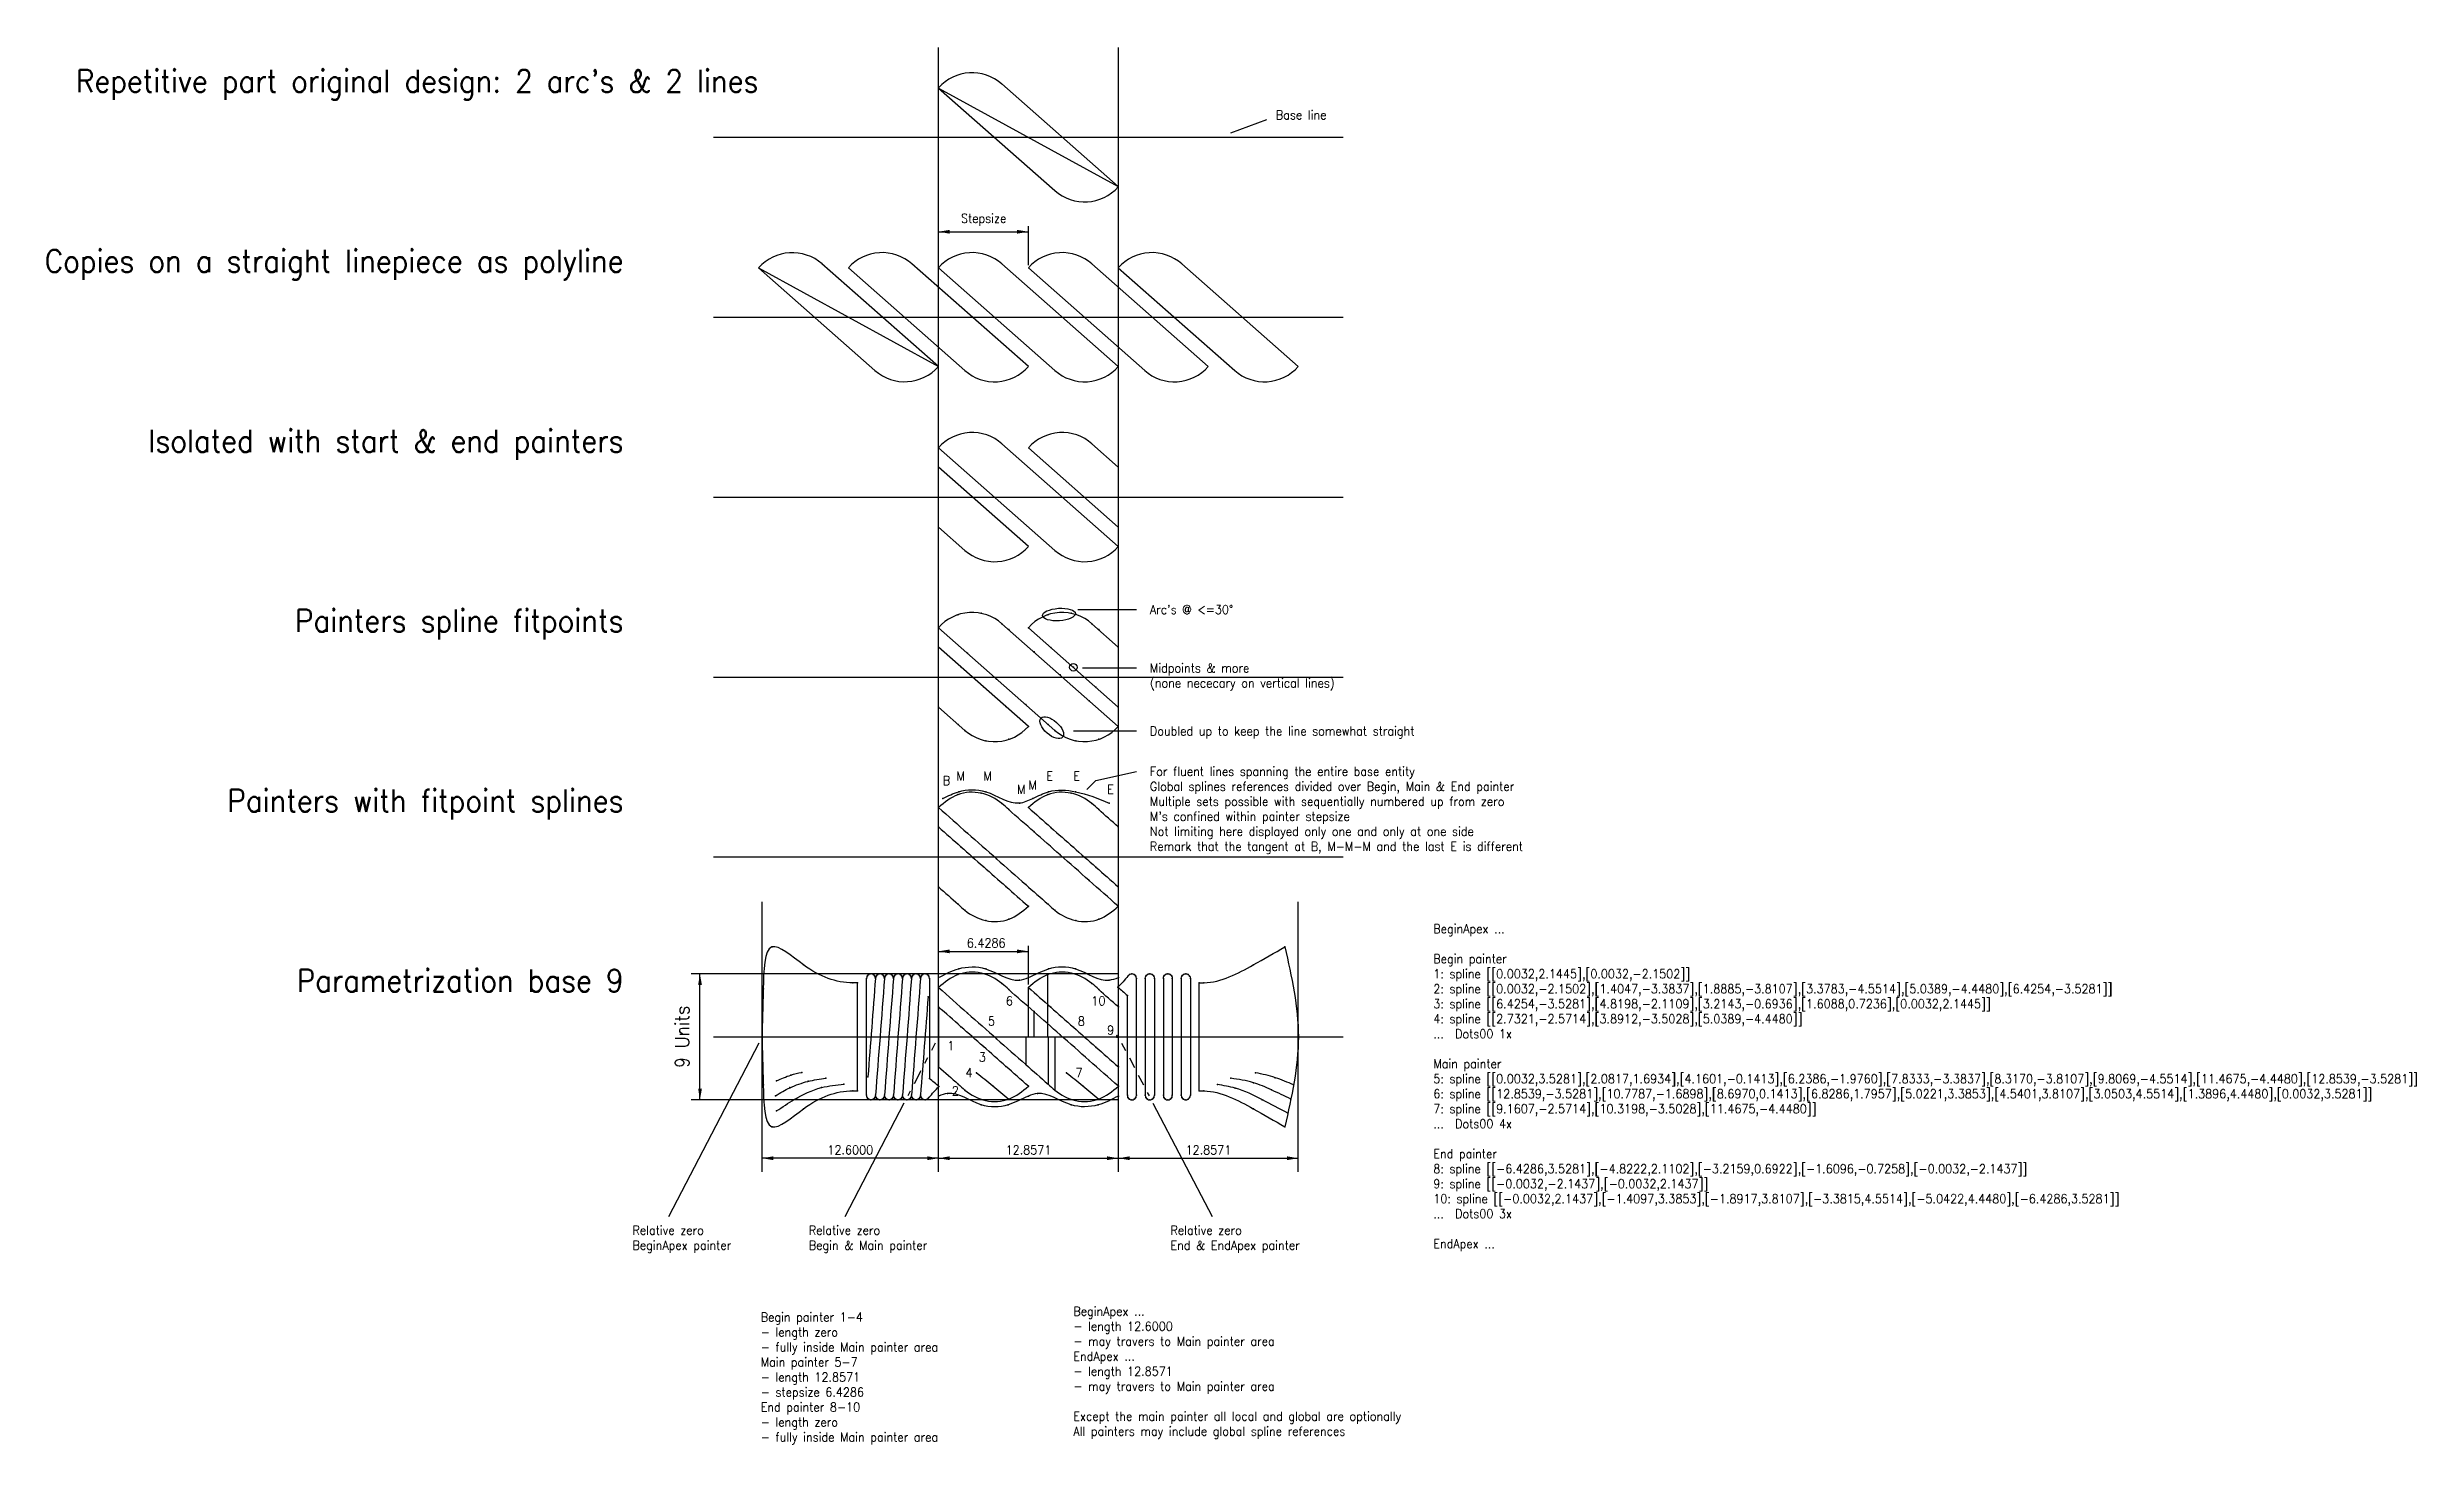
# Model space of a CAD drawing. Header units: millimetres. Extents: x -64 to 106, y -29 to 71.
import ezdxf

# ---------------------------------------------------------------- set-up
doc = ezdxf.new("R2010")
doc.units = ezdxf.units.MM
for name, color, linetype, true_color in [('Painters', 18, 'Continuous', 0x000000), ('Painters ... Points', 3, 'Continuous', 0x00ff00), ('Painters ... Splines', 2, 'Continuous', 0xffff00), ('Reference frame', 5, 'Continuous', 0x0000ff), ('Relative zero', 6, 'Continuous', 0xff00ff), ('Remarks', 3, 'Continuous', 0x00ff00), ('Vectors', 4, 'Continuous', 0x00ffff)]:
    doc.layers.add(name, color=color, linetype=linetype, true_color=true_color)
doc.styles.add('textstyle11', font='Standard')
doc.styles.add('textstyle12', font='Standard')
doc.styles.add('textstyle13', font='Standard')
doc.styles.add('textstyle14', font='Standard')
doc.styles.add('textstyle15', font='Standard')
doc.styles.add('textstyle16', font='Standard')
doc.styles.add('textstyle17', font='Standard')
doc.styles.add('textstyle18', font='Standard')
doc.styles.add('textstyle19', font='Standard')
doc.styles.add('textstyle20', font='Standard')
doc.styles.add('textstyle21', font='Standard')
doc.styles.add('textstyle22', font='Standard')
doc.styles.add('textstyle23', font='Standard')
doc.styles.add('textstyle24', font='Standard')
doc.styles.add('textstyle25', font='Standard')
doc.styles.add('textstyle26', font='Standard')
doc.styles.add('textstyle27', font='Standard')
doc.styles.add('textstyle28', font='Standard')
doc.styles.add('textstyle29', font='Standard')
doc.styles.add('textstyle30', font='Standard')
doc.styles.add('textstyle31', font='Standard')
doc.styles.add('textstyle32', font='Standard')
doc.styles.add('textstyle33', font='Standard')
doc.styles.add('textstyle34', font='Standard')
doc.styles.add('textstyle35', font='Standard')
doc.styles.add('textstyle36', font='Standard')
doc.styles.add('textstyle37', font='Standard')
doc.styles.add('textstyle38', font='Standard')
doc.styles.add('textstyle39', font='Standard')
doc.styles.add('textstyle40', font='Standard')
doc.styles.add('textstyle41', font='Standard')
doc.styles.add('textstyle42', font='Standard')
doc.styles.add('textstyle43', font='Standard')
doc.styles.add('textstyle44', font='Standard')
doc.styles.add('textstyle45', font='Standard')
doc.styles.add('textstyle46', font='Standard')
doc.styles.add('textstyle47', font='Standard')
doc.styles.add('textstyle48', font='Standard')
doc.styles.add('textstyle49', font='Standard')
doc.styles.add('textstyle50', font='Standard')
doc.styles.add('textstyle51', font='Standard')

msp = doc.modelspace()

# ---------------------------------------------------------------- linework, layer by layer
at = {"layer": 'Painters'}
for p, q in [((0, 67.81), (8.32, 60.48)), ((12.85, 60.76), (4.54, 68.1)), ((-12.85, 54.96), (-4.54, 47.62)), ((0, 47.9), (-8.32, 55.24))]:
    msp.add_line(p, q, dxfattribs=at)
at = {"layer": 'Painters', "color": 30, "true_color": 0xff7f00, "flags": 128}
for points in [[(-6.43, 54.96), (1.89, 47.62, 0.414214), (6.43, 47.9), (-1.89, 55.24, 0.414214), (-6.43, 54.96)], [(0, 54.96), (8.32, 47.62, 0.414214), (12.85, 47.9), (4.54, 55.24, 0.414214), (0, 54.96)], [(6.43, 54.96), (14.74, 47.62, 0.414214), (19.28, 47.9), (10.97, 55.24, 0.414214), (6.43, 54.96)], [(12.85, 54.96), (21.17, 47.62, 0.414214), (25.7, 47.9), (17.39, 55.24, 0.414214), (12.85, 54.96)], [(0, 42.1), (8.32, 34.76, 0.414214), (12.85, 35.04), (4.54, 42.38, 0.414214), (0, 42.1)], [(12.85, 40.72), (10.97, 42.38, 0.414214), (6.43, 42.1), (12.85, 36.43)], [(0, 36.42), (1.89, 34.76, 0.414214), (6.43, 35.04), (0, 40.71)], [(0, 29.24), (8.32, 21.9, 0.414214), (12.85, 22.19), (4.54, 29.52, 0.414214), (0, 29.24)], [(12.85, 27.86), (10.97, 29.52, 0.414214), (6.43, 29.24), (12.85, 23.57)], [(0, 23.57), (1.89, 21.9, 0.414214), (6.43, 22.19), (0, 27.86)]]:
    msp.add_lwpolyline(points, format="xyb", dxfattribs=at)
at = {"layer": 'Painters'}
for centre, start, end in [((2.41, 65.69), 48.5643, 138.5643), ((10.44, 62.88), 228.5643, 318.5643), ((-10.44, 52.83), 48.5643, 138.5643), ((-2.41, 50.03), 228.5643, 318.5643)]:
    msp.add_arc(centre, 3.21, start, end, dxfattribs=at)
at = {"layer": 'Painters ... Points'}
for p in [(0, 29.24), (1.39, 30.16), (3.05, 30.27), (4.54, 29.52), (5.02, 29.1), (6.43, 29.24), (7.81, 30.16), (9.48, 30.27), (10.97, 29.52), (11.45, 29.1), (0, 27.86), (2.08, 27.41), (6.83, 27.51), (8.03, 27.82), (12.85, 27.86), (1.61, 26.44), (4.16, 25.57), (8.7, 25.86), (9.64, 26.41), (3.21, 25.02), (6.24, 23.74), (10.78, 24.02), (11.25, 24.99), (0, 23.57), (1.41, 22.33), (4.82, 23.6), (6.43, 22.19), (7.83, 22.33), (12.85, 23.57), (12.85, 22.19), (1.89, 21.9), (3.38, 21.16), (5.04, 21.27), (8.32, 21.9), (9.81, 21.16), (11.47, 21.27), (0.32, 17.04), (1.39, 17.31), (1.45, 17.52), (3.05, 17.41), (3.38, 17.52), (6.75, 17.04), (7.81, 17.31), (7.87, 17.52), (9.48, 17.41), (9.8, 17.52), (0, 16.39), (4.54, 16.67), (5.02, 16.24), (5.79, 16.71), (6.43, 16.39), (10.97, 16.67), (11.45, 16.24), (12.21, 16.71), (0, 15), (1.61, 13.58), (2.08, 14.55), (6.83, 14.65), (8.03, 14.97), (9.64, 13.55), (12.85, 15), (3.21, 12.16), (4.16, 12.72), (8.7, 13), (11.25, 12.13), (0, 10.71), (4.82, 10.75), (6.24, 10.88), (10.78, 11.17), (12.85, 10.71), (1.41, 9.47), (1.89, 9.05), (6.43, 9.33), (7.83, 9.47), (8.32, 9.05), (12.85, 9.33), (3.38, 8.31), (5.04, 8.41), (9.81, 8.31), (11.47, 8.41), (-11.89, 6.43), (-9.64, 5.14), (22.5, 5.14), (24.75, 6.43), (-12.51, 3.44), (-6.11, 3.86), (-5.79, 3.86), (-5.14, 4.18), (-5.1, 4.34), (-4.98, 4.46), (-4.82, 4.5), (-4.66, 4.46), (-4.54, 4.34), (-4.5, 4.18), (-4.45, 4.34), (-4.34, 4.46), (-4.18, 4.5), (-4.01, 4.46), (-3.9, 4.34), (-3.85, 4.18), (-3.81, 4.34), (-3.69, 4.46), (-3.53, 4.5), (-3.37, 4.46), (-3.25, 4.34), (-3.21, 4.18), (-3.17, 4.34), (-3.05, 4.46), (-2.89, 4.5), (-2.73, 4.46), (-2.61, 4.34), (-2.57, 4.18), (-2.53, 4.34), (-2.41, 4.46), (-2.25, 4.5), (-2.09, 4.46), (-1.97, 4.34), (-1.93, 4.18), (-1.88, 4.34), (-1.76, 4.46), (-1.6, 4.5), (-1.44, 4.46), (-1.33, 4.34), (-1.28, 4.18), (-1.24, 4.34), (-1.12, 4.46), (-0.96, 4.5), (-0.8, 4.46), (-0.68, 4.34), (-0.64, 4.18), (0, 4.23), (0, 3.53), (1.39, 4.45), (1.45, 4.86), (3.05, 4.55), (3.38, 4.86), (4.54, 3.81), (5.79, 4.06), (6.43, 4.23), (6.43, 3.53), (7.81, 4.45), (7.87, 4.86), (9.48, 4.55), (9.8, 4.86), (10.97, 3.81), (12.21, 4.06), (12.82, 3.56), (12.86, 4.23), (13.54, 4.34), (13.66, 4.46), (13.82, 4.5), (13.98, 4.46), (14.1, 4.34), (14.14, 4.18), (14.78, 4.18), (14.83, 4.34), (14.94, 4.46), (15.1, 4.5), (15.26, 4.46), (15.38, 4.34), (15.43, 4.18), (16.07, 4.18), (16.11, 4.34), (16.23, 4.46), (16.39, 4.5), (16.55, 4.46), (16.67, 4.34), (16.71, 4.18), (17.35, 4.18), (17.4, 4.34), (17.51, 4.46), (17.68, 4.5), (17.84, 4.46), (17.95, 4.34), (18, 4.18), (18.64, 3.86), (18.96, 3.86), (-0.74, 2.86), (0, 2.14), (2.08, 1.69), (5.02, 3.39), (6.83, 1.8), (8.03, 2.11), (11.45, 3.39), (12.86, 2.14), (13.5, 2.96), (-12.6, 0), (1.61, 0.72), (8.7, 0.14), (9.64, 0.69), (25.71, 0), (3.21, -0.69), (4.16, -0.14), (10.78, -1.69), (11.25, -0.73), (-11.57, -3.15), (-10.54, -2.73), (-9.77, -2.54), (-9.32, -3.18), (-8.04, -2.96), (-6.75, -3.38), (-5.04, -2.86), (-0.64, -2.97), (0, -2.14), (1.4, -3.38), (2.73, -2.57), (4.82, -2.11), (6.24, -1.98), (7.83, -3.38), (9.16, -2.57), (12.86, -2.15), (20.89, -2.96), (22.5, -3.28), (22.66, -2.57), (24.07, -2.93), (-12.51, -3.44), (-11.64, -4.21), (-10.61, -3.63), (-10.29, -4.47), (-8.36, -3.63), (-6.11, -3.86), (-5.79, -3.86), (-5.14, -4.18), (-5.1, -4.34), (-4.98, -4.46), (-4.82, -4.5), (-4.66, -4.46), (-4.54, -4.34), (-4.5, -4.18), (-4.45, -4.34), (-4.34, -4.46), (-4.18, -4.5), (-4.01, -4.46), (-3.9, -4.34), (-3.85, -4.18), (-3.81, -4.34), (-3.69, -4.46), (-3.53, -4.5), (-3.37, -4.46), (-3.25, -4.34), (-3.21, -4.18), (-3.17, -4.34), (-3.05, -4.46), (-2.89, -4.5), (-2.73, -4.46), (-2.61, -4.34), (-2.57, -4.18), (-2.53, -4.34), (-2.41, -4.46), (-2.25, -4.5), (-2.09, -4.46), (-1.97, -4.34), (-1.93, -4.18), (-1.88, -4.34), (-1.76, -4.46), (-1.6, -4.5), (-1.44, -4.46), (-1.33, -4.34), (-1.28, -4.18), (-1.24, -4.34), (-1.12, -4.46), (-0.96, -4.5), (-0.8, -4.46), (-0.68, -4.34), (0, -4.23), (0.03, -3.56), (0.64, -4.06), (1.89, -3.81), (3.05, -4.86), (3.38, -4.55), (3.89, -3.5), (4.98, -4.86), (5.04, -4.45), (6.43, -3.53), (6.43, -4.23), (7.07, -4.06), (8.32, -3.81), (9.48, -4.86), (9.81, -4.55), (10.32, -3.5), (11.41, -4.86), (11.47, -4.45), (12.86, -3.53), (12.86, -4.23), (13.5, -4.18), (13.54, -4.34), (13.66, -4.46), (13.82, -4.5), (13.98, -4.46), (14.1, -4.34), (14.14, -4.18), (14.78, -4.18), (14.83, -4.34), (14.94, -4.46), (15.1, -4.5), (15.26, -4.46), (15.38, -4.34), (15.43, -4.18), (16.07, -4.18), (16.11, -4.34), (16.23, -4.46), (16.39, -4.5), (16.55, -4.46), (16.67, -4.34), (16.71, -4.18), (17.35, -4.18), (17.4, -4.34), (17.51, -4.46), (17.68, -4.5), (17.84, -4.46), (17.95, -4.34), (18, -4.18), (18.64, -3.86), (18.96, -3.86), (19.93, -3.41), (21.21, -3.66), (23.14, -4.5), (23.79, -3.79), (25.18, -4.45), (25.37, -3.44), (-11.89, -6.43), (-11.57, -5.3), (-9.64, -5.14), (22.5, -5.14), (24.75, -6.43), (24.97, -5.45)]:
    msp.add_point(p, dxfattribs=at)
at = {"layer": 'Painters ... Splines'}
for points, knots in [([(12.85, 9.33), (12.16, 9.94), (10.78, 11.17), (8.76, 12.93), (6.86, 14.64), (5.45, 15.84), (4.3, 16.91), (3.09, 17.56), (1.31, 17.47), (0.44, 16.75), (0, 16.39)], [0, 0, 0, 0, 2.772393, 5.544778, 8.040413, 10.446697, 11.089554, 12.753391, 14.417228, 16.081064, 16.081064, 16.081064, 16.081064]), ([(0.32, 17.04), (0.69, 17.22), (1.63, 17.69), (3.63, 17.73), (5.29, 16.39), (6.83, 17.06), (8.05, 17.71), (10.05, 17.59), (11.43, 17.03), (12.21, 16.71)], [0, 0, 0, 0, 1.223964, 3.152535, 5.693651, 6.710097, 7.934061, 9.862632, 12.403748, 12.403748, 12.403748, 12.403748]), ([(12.85, 15), (12.38, 15.41), (11.75, 15.96), (10.73, 16.91), (9.52, 17.56), (7.74, 17.47), (6.86, 16.75), (6.43, 16.39)], [0, 0, 0, 0, 1.876104, 2.518961, 4.182798, 5.846635, 7.510472, 7.510472, 7.510472, 7.510472]), ([(0, 16.39), (0.7, 15.77), (2.08, 14.55), (4.16, 12.72), (6.07, 11.02), (7.47, 9.81), (8.55, 8.8), (9.76, 8.16), (11.55, 8.24), (12.42, 8.97), (12.85, 9.33)], [0, 0, 0, 0, 2.772385, 5.54477, 8.317155, 10.444276, 11.08954, 12.753377, 14.417213, 16.08105, 16.08105, 16.08105, 16.08105]), ([(0, 10.71), (0.47, 10.3), (1.11, 9.75), (2.13, 8.8), (3.33, 8.16), (5.12, 8.24), (5.99, 8.97), (6.43, 9.33)], [0, 0, 0, 0, 1.871817, 2.514674, 4.178511, 5.842347, 7.506184, 7.506184, 7.506184, 7.506184]), ([(-5.79, 3.86), (-5.89, 3.86), (-7.26, 3.84), (-9.16, 4.53), (-12.47, 7.57), (-12.5, 2.93), (-12.65, 0), (-12.5, -2.93), (-12.47, -7.57), (-9.16, -4.53), (-7.26, -3.84), (-5.89, -3.86), (-5.79, -3.86)], [0, 0, 0, 0, 0.321429, 4.083654, 6.675094, 9.726331, 13.168729, 16.611127, 19.662364, 22.253804, 26.016029, 26.337458, 26.337458, 26.337458, 26.337458]), ([(18.64, 3.86), (18.75, 3.86), (20.11, 3.84), (22.19, 4.95), (24.01, 6), (24.75, 6.43)], [0, 0, 0, 0, 0.321429, 4.083654, 6.675094, 6.675094, 6.675094, 6.675094]), ([(12.86, -3.53), (12.17, -2.92), (10.78, -1.69), (8.76, 0.08), (6.86, 1.78), (5.45, 2.98), (4.3, 4.05), (3.09, 4.7), (1.31, 4.61), (0.44, 3.89), (0, 3.53)], [0, 0, 0, 0, 2.776681, 5.549066, 8.044697, 10.450985, 11.093842, 12.757678, 14.421515, 16.086467, 16.086467, 16.086467, 16.086467]), ([(0, 3.53), (0.69, 2.92), (2.08, 1.69), (4.16, -0.14), (6.07, -1.84), (7.47, -3.05), (8.55, -4.05), (9.76, -4.7), (11.55, -4.61), (12.42, -3.89), (12.86, -3.53)], [0, 0, 0, 0, 2.776672, 5.549057, 8.321442, 10.448564, 11.093827, 12.757664, 14.421501, 16.086452, 16.086452, 16.086452, 16.086452]), ([(12.86, 2.14), (12.38, 2.55), (11.75, 3.1), (10.73, 4.05), (9.52, 4.7), (7.74, 4.61), (6.86, 3.89), (6.43, 3.53)], [0, 0, 0, 0, 1.880392, 2.523249, 4.187086, 5.850923, 7.513192, 7.513192, 7.513192, 7.513192]), ([(6.43, 3.53), (6.96, 3.06), (8.03, 2.11), (9.64, 0.69), (11.25, -0.73), (12.32, -1.67), (12.86, -2.15)], [0, 0, 0, 0, 2.142645, 4.285289, 6.427934, 8.574866, 8.574866, 8.574866, 8.574866]), ([(14.14, 4.18), (14.13, 4.23), (14.11, 4.35), (13.99, 4.47), (13.82, 4.51), (13.65, 4.47), (13.35, 4.1), (13.07, 3.81), (12.82, 3.56)], [0, 0, 0, 0, 0.166386, 0.33277, 0.499153, 0.665537, 0.831921, 1.896335, 1.896335, 1.896335, 1.896335]), ([(6.43, -3.53), (5.89, -3.06), (4.82, -2.11), (3.21, -0.69), (1.61, 0.72), (0.54, 1.67), (0, 2.14)], [0, 0, 0, 0, 2.14586, 4.287433, 6.429006, 8.574866, 8.574866, 8.574866, 8.574866]), ([(12.78, 0.05), (12.78, 0.05), (12.78, 0.06), (12.78, 0.08), (12.77, 0.09), (12.74, 0.09), (12.73, 0.08), (12.73, 0.06), (12.73, 0.05), (12.73, 0.05)], [0, 0, 0, 0, 0.0075, 0.0303104, 0.0444525, 0.0694525, 0.0835946, 0.106405, 0.113905, 0.113905, 0.113905, 0.113905]), ([(-11.64, -4.21), (-11.3, -4.01), (-10.57, -3.57), (-9.35, -3.15), (-8.47, -3.02), (-8.04, -2.96)], [0, 0, 0, 0, 1.180129, 2.542319, 3.847572, 3.847572, 3.847572, 3.847572]), ([(-11.57, -3.15), (-11.23, -3), (-10.65, -2.73), (-10.03, -2.6), (-9.77, -2.54)], [0, 0, 0, 0, 1.110209, 1.905379, 1.905379, 1.905379, 1.905379]), ([(-11.57, -5.3), (-11.15, -5.02), (-10.15, -4.33), (-8.53, -3.57), (-7.29, -3.44), (-6.75, -3.38)], [0, 0, 0, 0, 1.533453, 3.635311, 5.262896, 5.262896, 5.262896, 5.262896]), ([(0, -2.14), (0.47, -2.55), (1.11, -3.1), (2.13, -4.05), (3.33, -4.7), (5.12, -4.61), (5.99, -3.89), (6.43, -3.53)], [0, 0, 0, 0, 1.873698, 2.518961, 4.182798, 5.846635, 7.511586, 7.511586, 7.511586, 7.511586]), ([(2.73, -2.57), (3.12, -2.88), (3.89, -3.5), (4.66, -4.13), (5.04, -4.45)], [0, 0, 0, 0, 1.486854, 2.973743, 2.973743, 2.973743, 2.973743]), ([(9.16, -2.57), (9.55, -2.88), (10.32, -3.5), (11.09, -4.13), (11.47, -4.45)], [0, 0, 0, 0, 1.486854, 2.973743, 2.973743, 2.973743, 2.973743]), ([(25.18, -4.45), (24.72, -4.23), (23.84, -3.81), (22.44, -3.19), (21.44, -3.04), (20.89, -2.96)], [0, 0, 0, 0, 1.541398, 2.926154, 4.565125, 4.565125, 4.565125, 4.565125]), ([(25.37, -3.44), (24.94, -3.25), (24.07, -2.87), (23.14, -2.67), (22.66, -2.57)], [0, 0, 0, 0, 1.395697, 2.853509, 2.853509, 2.853509, 2.853509]), ([(-1.28, -4.18), (-1.27, -4.23), (-1.26, -4.35), (-1.13, -4.47), (-0.96, -4.51), (-0.79, -4.47), (-0.49, -4.1), (-0.21, -3.81), (0.03, -3.56)], [0, 0, 0, 0, 0.166386, 0.33277, 0.499153, 0.665537, 0.831921, 1.889949, 1.889949, 1.889949, 1.889949]), ([(18.64, -3.86), (18.75, -3.86), (20.11, -3.84), (22.19, -4.95), (24.01, -6), (24.75, -6.43)], [0, 0, 0, 0, 0.321429, 4.083654, 6.675094, 6.675094, 6.675094, 6.675094]), ([(24.97, -5.45), (24.36, -5.14), (23.14, -4.49), (21.49, -3.66), (20.36, -3.48), (19.93, -3.41)], [0, 0, 0, 0, 2.058618, 4.160475, 5.471652, 5.471652, 5.471652, 5.471652])]:
    msp.add_open_spline(points, degree=3, knots=knots, dxfattribs=at)
for points in [[(6.43, 16.39), (6.96, 15.91), (8.03, 14.97), (9.64, 13.55), (11.25, 12.13), (12.32, 11.19), (12.85, 10.71)], [(0, 15), (0.54, 14.53), (1.61, 13.58), (3.21, 12.16), (4.82, 10.75), (5.89, 9.8), (6.43, 9.33)], [(24.75, 6.43), (25.23, 4.29), (26.2, 0), (25.23, -4.29), (24.75, -6.43)], [(-5.79, -3.86), (-5.79, -1.29), (-5.79, 1.29), (-5.79, 3.86)], [(-4.5, 4.18), (-4.51, 4.23), (-4.52, 4.35), (-4.65, 4.47), (-4.82, 4.52), (-4.99, 4.47), (-5.11, 4.35), (-5.13, 4.23), (-5.14, 4.18)], [(-5.14, -4.18), (-5.14, -1.39), (-5.14, 1.39), (-5.14, 4.18)], [(-4.5, 4.18), (-4.68, 1.83), (-4.86, -0.51), (-5.04, -2.86)], [(-3.85, 4.18), (-3.86, 4.23), (-3.88, 4.35), (-4.01, 4.47), (-4.18, 4.52), (-4.34, 4.47), (-4.47, 4.35), (-4.49, 4.23), (-4.5, 4.18)], [(-3.85, 4.18), (-4.07, 1.39), (-4.28, -1.39), (-4.5, -4.18)], [(-3.21, 4.18), (-3.22, 4.23), (-3.24, 4.35), (-3.37, 4.47), (-3.53, 4.52), (-3.7, 4.47), (-3.83, 4.35), (-3.85, 4.23), (-3.85, 4.18)], [(-3.21, 4.18), (-3.43, 1.39), (-3.64, -1.39), (-3.85, -4.18)], [(-2.57, 4.18), (-2.58, 4.23), (-2.59, 4.35), (-2.72, 4.47), (-2.89, 4.52), (-3.06, 4.47), (-3.19, 4.35), (-3.2, 4.23), (-3.21, 4.18)], [(-2.57, 4.18), (-2.78, 1.39), (-3, -1.39), (-3.21, -4.18)], [(-1.93, 4.18), (-1.93, 4.23), (-1.95, 4.35), (-2.08, 4.47), (-2.25, 4.52), (-2.41, 4.47), (-2.54, 4.35), (-2.56, 4.23), (-2.57, 4.18)], [(-1.93, 4.18), (-2.14, 1.39), (-2.35, -1.39), (-2.57, -4.18)], [(-1.28, 4.18), (-1.29, 4.23), (-1.31, 4.35), (-1.44, 4.47), (-1.6, 4.52), (-1.77, 4.47), (-1.9, 4.35), (-1.92, 4.23), (-1.93, 4.18)], [(-1.28, 4.18), (-1.5, 1.39), (-1.71, -1.39), (-1.93, -4.18)], [(-0.64, 4.18), (-0.65, 4.23), (-0.67, 4.35), (-0.79, 4.47), (-0.96, 4.52), (-1.13, 4.47), (-1.26, 4.35), (-1.27, 4.23), (-1.28, 4.18)], [(-0.64, 4.18), (-0.64, 1.8), (-0.64, -0.58), (-0.64, -2.97)], [(12.82, 3.56), (13.05, 3.36), (13.27, 3.16), (13.5, 2.96)], [(14.14, -4.18), (14.14, -1.39), (14.14, 1.39), (14.14, 4.18)], [(14.78, 4.18), (14.79, 4.23), (14.81, 4.35), (14.94, 4.47), (15.1, 4.52), (15.27, 4.47), (15.4, 4.35), (15.42, 4.23), (15.43, 4.18)], [(14.78, 4.18), (14.78, 1.39), (14.78, -1.39), (14.78, -4.18)], [(15.43, 4.18), (15.43, 1.39), (15.43, -1.39), (15.43, -4.18)], [(16.07, 4.18), (16.08, 4.23), (16.09, 4.35), (16.22, 4.47), (16.39, 4.52), (16.56, 4.47), (16.69, 4.35), (16.7, 4.23), (16.71, 4.18)], [(16.07, 4.18), (16.07, 1.39), (16.07, -1.39), (16.07, -4.18)], [(16.71, 4.18), (16.71, 1.39), (16.71, -1.39), (16.71, -4.18)], [(17.35, 4.18), (17.36, 4.23), (17.38, 4.35), (17.51, 4.47), (17.68, 4.52), (17.84, 4.47), (17.97, 4.35), (17.99, 4.23), (18, 4.18)], [(17.35, 4.18), (17.35, 1.39), (17.35, -1.39), (17.35, -4.18)], [(18, 4.18), (18, 1.39), (18, -1.39), (18, -4.18)], [(18.64, -3.86), (18.64, -1.29), (18.64, 1.29), (18.64, 3.86)], [(-0.74, 2.86), (-0.92, 0.51), (-1.1, -1.83), (-1.28, -4.18)], [(0, 2.14), (0, 0.71), (0, -0.71), (0, -2.14)], [(12.86, -2.15), (12.86, -0.72), (12.86, 0.71), (12.86, 2.14)], [(13.5, -4.18), (13.5, -1.8), (13.5, 0.58), (13.5, 2.96)], [(12.78, 0.05), (12.76, 0.04), (12.75, 0.04), (12.73, 0.03)], [(12.73, 0.03), (12.75, 0.02), (12.76, 0.01), (12.78, 0.01)], [(12.78, 0.01), (12.78, -0.02), (12.78, -0.04), (12.78, -0.07)], [(12.77, -0.02), (12.76, -0.02), (12.74, -0.02), (12.73, -0.02)], [(12.77, -0.04), (12.76, -0.04), (12.74, -0.04), (12.73, -0.04)], [(12.75, -0.02), (12.75, -0.03), (12.75, -0.04), (12.75, -0.04)], [(12.78, -0.07), (12.78, -0.07), (12.77, -0.07), (12.77, -0.07)], [(0.03, -3.56), (-0.19, -3.36), (-0.42, -3.16), (-0.64, -2.97)], [(-4.5, -4.18), (-4.51, -4.23), (-4.52, -4.35), (-4.65, -4.47), (-4.82, -4.52), (-4.99, -4.47), (-5.11, -4.35), (-5.13, -4.23), (-5.14, -4.18)], [(-3.85, -4.18), (-3.86, -4.23), (-3.88, -4.35), (-4.01, -4.47), (-4.18, -4.52), (-4.34, -4.47), (-4.47, -4.35), (-4.49, -4.23), (-4.5, -4.18)], [(-3.21, -4.18), (-3.22, -4.23), (-3.24, -4.35), (-3.37, -4.47), (-3.53, -4.52), (-3.7, -4.47), (-3.83, -4.35), (-3.85, -4.23), (-3.85, -4.18)], [(-2.57, -4.18), (-2.58, -4.23), (-2.59, -4.35), (-2.72, -4.47), (-2.89, -4.52), (-3.06, -4.47), (-3.19, -4.35), (-3.2, -4.23), (-3.21, -4.18)], [(-1.93, -4.18), (-1.93, -4.23), (-1.95, -4.35), (-2.08, -4.47), (-2.25, -4.52), (-2.41, -4.47), (-2.54, -4.35), (-2.56, -4.23), (-2.57, -4.18)], [(-1.28, -4.18), (-1.29, -4.23), (-1.31, -4.35), (-1.44, -4.47), (-1.6, -4.52), (-1.77, -4.47), (-1.9, -4.35), (-1.92, -4.23), (-1.93, -4.18)], [(13.5, -4.18), (13.51, -4.23), (13.52, -4.35), (13.65, -4.47), (13.82, -4.52), (13.99, -4.47), (14.11, -4.35), (14.13, -4.23), (14.14, -4.18)], [(14.78, -4.18), (14.79, -4.23), (14.81, -4.35), (14.94, -4.47), (15.1, -4.52), (15.27, -4.47), (15.4, -4.35), (15.42, -4.23), (15.43, -4.18)], [(16.07, -4.18), (16.08, -4.23), (16.09, -4.35), (16.22, -4.47), (16.39, -4.52), (16.56, -4.47), (16.69, -4.35), (16.7, -4.23), (16.71, -4.18)], [(17.35, -4.18), (17.36, -4.23), (17.38, -4.35), (17.51, -4.47), (17.68, -4.52), (17.84, -4.47), (17.97, -4.35), (17.99, -4.23), (18, -4.18)]]:
    msp.add_open_spline(points, degree=3, dxfattribs=at)
at = {"layer": 'Painters ... Splines', "color": 1, "true_color": 0xff0000}
for points in [[(0, 4.23), (0.47, 4.48), (1.51, 5.02), (3.63, 5.08), (5.17, 3.81), (6.73, 4.32), (7.93, 5.04), (10.06, 5.08), (11.61, 3.79), (12.64, 4.16), (12.86, 4.23)], [(12.86, -4.23), (12.39, -4.48), (11.34, -5.02), (9.22, -5.08), (7.69, -3.81), (6.12, -4.32), (4.93, -5.04), (2.79, -5.08), (1.25, -3.79), (0.22, -4.16), (0, -4.23)]]:
    msp.add_open_spline(points, degree=3, knots=[0, 0, 0, 0, 1.576468, 3.50504, 6.046156, 6.712828, 8.289296, 10.217868, 12.758984, 13.425656, 13.425656, 13.425656, 13.425656], dxfattribs=at)
at = {"layer": 'Reference frame'}
for p, q in [((0, -9.64), (0, 70.71)), ((12.86, -9.64), (12.86, 70.71)), ((0, 67.81), (12.85, 60.76)), ((-16.07, 64.29), (28.93, 64.29)), ((-12.85, 54.96), (0, 47.9)), ((-16.07, 51.43), (28.93, 51.43)), ((-16.07, 38.57), (28.93, 38.57)), ((-16.07, 25.71), (28.93, 25.71)), ((-16.07, 12.86), (28.93, 12.86)), ((-12.6, -9.64), (-12.6, 9.64)), ((25.71, -9.64), (25.71, 9.64)), ((12.86, 4.5), (-17.68, 4.5)), ((-16.07, 0), (28.93, 0)), ((12.86, -4.5), (-17.68, -4.5))]:
    msp.add_line(p, q, dxfattribs=at)
at = {"layer": 'Relative zero'}
for p, q in [((-12.83, -0.45), (-19.29, -12.86)), ((-0.78, -1.5), (-0.99, -1.91)), ((-0.23, -0.45), (-0.5, -0.97)), ((13.09, -0.45), (13.36, -0.97)), ((13.64, -1.5), (14, -2.2)), ((-1.27, -2.44), (-1.74, -3.36)), ((14.28, -2.74), (14.64, -3.44)), ((-2.47, -4.75), (-6.69, -12.86)), ((-2.02, -3.89), (-2.19, -4.22)), ((14.92, -3.97), (15.05, -4.22)), ((15.33, -4.75), (19.55, -12.85))]:
    msp.add_line(p, q, dxfattribs=at)
at = {"layer": 'Relative zero', "lineweight": 13}
for centre in [(-12.6, 0), (0, 0), (12.86, 0)]:
    msp.add_circle(centre, 0.00321, dxfattribs=at)
at = {"layer": 'Remarks'}
for p, q in [((20.89, 64.61), (23.46, 65.57)), ((6.43, 55.16), (6.43, 57.94)), ((0, 57.54), (6.43, 57.54)), ((9.96, 30.54), (14.14, 30.54)), ((10.29, 26.36), (14.14, 26.36)), ((9.64, 21.86), (14.14, 21.86)), ((11.25, 18.32), (14.14, 18.96)), ((10.61, 17.68), (11.25, 18.32))]:
    msp.add_line(p, q, dxfattribs=at)
at = {"layer": 'Remarks', "color": 18, "true_color": 0x000000}
for p, q in [((0, 6.11), (6.43, 6.11)), ((6.43, 3.73), (6.43, 6.51)), ((0, -8.68), (-12.6, -8.68)), ((0, -8.68), (12.86, -8.68)), ((12.86, -8.68), (25.71, -8.68))]:
    msp.add_line(p, q, dxfattribs=at)
at = {"layer": 'Remarks', "color": 30, "true_color": 0xff7f00}
msp.add_line((-17.04, -4.5), (-17.04, 4.5), dxfattribs=at)
at = {"layer": 'Remarks'}
msp.add_circle((9.64, 26.41), 0.266, dxfattribs=at)
for centre, major_axis, ratio in [((8.61, 30.18), (1.18, 0.08), 0.376548), ((8.1, 22.09), (-0.773, 0.682), 0.495792)]:
    msp.add_ellipse(centre, major_axis=major_axis, ratio=ratio, dxfattribs=at)
for points in [[(0, 57.54), (0.8, 57.67), (0.8, 57.4)], [(6.43, 57.54), (5.62, 57.4), (5.62, 57.67)]]:
    msp.add_solid(points, dxfattribs=at)
at = {"layer": 'Remarks', "color": 18, "true_color": 0x000000}
for points in [[(0, 6.11), (0.8, 6.24), (0.8, 5.97)], [(6.43, 6.11), (5.62, 5.97), (5.62, 6.24)], [(-12.6, -8.68), (-11.8, -8.54), (-11.8, -8.81)], [(0, -8.68), (-0.8, -8.81), (-0.8, -8.54)], [(0, -8.68), (0.8, -8.54), (0.8, -8.81)], [(12.86, -8.68), (12.05, -8.81), (12.05, -8.54)], [(12.86, -8.68), (13.66, -8.54), (13.66, -8.81)], [(25.71, -8.68), (24.91, -8.81), (24.91, -8.54)]]:
    msp.add_solid(points, dxfattribs=at)
at = {"layer": 'Remarks', "color": 30, "true_color": 0xff7f00}
for points in [[(-17.04, 4.5), (-16.9, 3.7), (-17.17, 3.7)], [(-17.04, -4.5), (-17.17, -3.7), (-16.9, -3.7)]]:
    msp.add_solid(points, dxfattribs=at)
at = {"layer": 'Vectors'}
for p, q in [((6.43, 0), (6.43, 3.53)), ((7.81, 0), (7.81, 4.45)), ((6.83, 0), (6.83, 1.8)), ((6.24, 0), (6.24, -1.98)), ((7.83, 0), (7.83, -3.38)), ((8.32, 0), (8.32, -3.81))]:
    msp.add_line(p, q, dxfattribs=at)

# ---------------------------------------------------------------- texts
at = {"layer": 'Painters ... Points', "char_height": 0.643, "attachment_point": 1}
for s, insert, style in [('B', (0.32, 18.64), 'textstyle43'), ('M', (1.29, 18.96), 'textstyle44'), ('M', (3.21, 18.96), 'textstyle45'), ('E', (7.71, 18.96), 'textstyle48'), ('E', (9.64, 18.96), 'textstyle49'), ('M', (6.43, 18.32), 'textstyle47'), ('E', (12.05, 18), 'textstyle50')]:
    msp.add_mtext(s, dxfattribs=dict(at, insert=insert, style=style))
at = {"layer": 'Painters ... Points', "color": 30, "true_color": 0xff7f00, "insert": (5.62, 18), "char_height": 0.643, "attachment_point": 1, "style": 'textstyle46'}
msp.add_mtext('M', dxfattribs=at)
at = {"layer": 'Remarks'}
for s, insert, char_height, attachment_point, style in [("Repetitive part original design: 2 arc's & 2 lines", (-12.86, 69.11), 1.6071, 3, 'textstyle33'), ('Base line', (24.11, 66.21), 0.643, 1, 'textstyle21'), ('Stepsize', (1.61, 58.82), 0.643, 1, 'textstyle22'), ('Copies on a straight linepiece as polyline', (-22.5, 56.25), 1.6071, 3, 'textstyle34'), ('Isolated with start & end painters', (-22.5, 43.39), 1.6071, 3, 'textstyle35'), ('Painters spline fitpoints', (-22.5, 30.54), 1.6071, 3, 'textstyle36'), ("Arc's @ <=30%%d", (15.11, 30.86), 0.6429, 1, 'textstyle14'), ('Midpoints & more\\P(none nececary on vertical lines)', (15.11, 26.68), 0.6429, 1, 'textstyle18'), ('Doubled up to keep the line somewhat straight', (15.11, 22.18), 0.6429, 1, 'textstyle19'), ("For fluent lines spanning the entire base entity\\PGlobal splines references divided over Begin, Main & End painter\\PMultiple sets possible with sequentially numbered up from zero\\PM's confined within painter stepsize\\PNot limiting here displayed only one and only at one side\\PRemark that the tangent at B, M-\\c32767;M\\C256;-M and the last E is different", (15.11, 19.29), 0.6429, 1, 'textstyle20'), ('Painters with fitpoint splines', (-22.5, 17.68), 1.6071, 3, 'textstyle37'), ('Parametrization base 9', (-22.5, 4.82), 1.6071, 3, 'textstyle38'), ('6', (4.82, 2.57), 0.643, 4, 'textstyle29'), ('10', (10.93, 2.57), 0.643, 4, 'textstyle31'), ('5', (3.54, 1.12), 0.643, 4, 'textstyle28'), ('8', (9.96, 1.12), 0.643, 4, 'textstyle30'), ('9', (12.05, 0.48), 0.643, 4, 'textstyle32'), ('1', (0.64, -0.64), 0.643, 4, 'textstyle24'), ('3', (2.89, -1.45), 0.643, 4, 'textstyle25'), ('4', (1.93, -2.57), 0.643, 4, 'textstyle26'), ('7', (9.8, -2.57), 0.643, 4, 'textstyle27'), ('2', (0.96, -3.86), 0.643, 4, 'textstyle23'), ('Relative zero\\PBeginApex painter', (-21.86, -13.5), 0.6429, 1, 'textstyle15'), ('Relative zero\\PBegin & Main painter', (-9.26, -13.5), 0.6429, 1, 'textstyle16'), ('Relative zero\\PEnd & EndApex painter', (16.58, -13.5), 0.6429, 1, 'textstyle17'), ('Begin painter 1-4\\P- length zero\\P- fully inside Main painter area\\PMain painter 5-7\\P- length 12.8571\\P- stepsize 6.4286\\PEnd painter 8-10\\P- length zero\\P- fully inside Main painter area', (-12.7, -19.71), 0.6429, 1, 'textstyle12'), ('BeginApex ...\\P- length 12.6000\\P- may travers to Main painter area\\PEndApex ... \\P- length 12.8571\\P- may travers to Main painter area\\P\\PExcept the main painter all local and global are optionally\\PAll painters may include global spline references', (9.64, -19.29), 0.6429, 1, 'textstyle13')]:
    msp.add_mtext(s, dxfattribs=dict(at, insert=insert, char_height=char_height, attachment_point=attachment_point, style=style))
at = {"layer": 'Remarks', "color": 18, "true_color": 0x000000, "char_height": 0.643, "attachment_point": 5}
for s, insert, style in [(' 6.4286', (3.21, 6.71), 'textstyle39'), ('12.6000', (-6.3, -8.08), 'textstyle40'), ('12.8571', (6.43, -8.08), 'textstyle41'), ('12.8571', (19.29, -8.08), 'textstyle42')]:
    msp.add_mtext(s, dxfattribs=dict(at, insert=insert, style=style))
at = {"layer": 'Remarks', "color": 30, "lineweight": 13, "true_color": 0xff7f00, "insert": (-18.3, 0), "char_height": 1, "attachment_point": 5, "rotation": 90, "style": 'textstyle51'}
msp.add_mtext('9 Units', dxfattribs=at)
at = {"layer": 'Vectors', "insert": (35.36, 8.04), "char_height": 0.64286, "attachment_point": 1, "style": 'textstyle11'}
msp.add_mtext('BeginApex ...\\P\\PBegin painter\\P1: spline [[0.0032,2.1445],[0.0032,-2.1502]]\\P2: spline [[0.0032,-2.1502],[1.4047,-3.3837],[1.8885,-3.8107],[3.3783,-4.5514],[5.0389,-4.4480],[6.4254,-3.5281]]\\P3: spline [[6.4254,-3.5281],[4.8198,-2.1109],[3.2143,-0.6936],[1.6088,0.7236],[0.0032,2.1445]]\\P4: spline [[2.7321,-2.5714],[3.8912,-3.5028],[5.0389,-4.4480]]\\P...  Dots00 1x\\P\\PMain painter\\P5: spline [[0.0032,3.5281],[2.0817,1.6934],[4.1601,-0.1413],[6.2386,-1.9760],[7.8333,-3.3837],[8.3170,-3.8107],[9.8069,-4.5514],[11.4675,-4.4480],[12.8539,-3.5281]]\\P6: spline [[12.8539,-3.5281],[10.7787,-1.6898],[8.6970,0.1413],[6.8286,1.7957],[5.0221,3.3853],[4.5401,3.8107],[3.0503,4.5514],[1.3896,4.4480],[0.0032,3.5281]]\\P7: spline [[9.1607,-2.5714],[10.3198,-3.5028],[11.4675,-4.4480]]\\P...  Dots00 4x\\P\\PEnd painter\\P8: spline [[-6.4286,3.5281],[-4.8222,2.1102],[-3.2159,0.6922],[-1.6096,-0.7258],[-0.0032,-2.1437]]\\P9: spline [[-0.0032,-2.1437],[-0.0032,2.1437]]\\P10: spline [[-0.0032,2.1437],[-1.4097,3.3853],[-1.8917,3.8107],[-3.3815,4.5514],[-5.0422,4.4480],[-6.4286,3.5281]]\\P...  Dots00 3x\\P\\PEndApex ...', dxfattribs=at)

doc.saveas('drawing.dxf')
